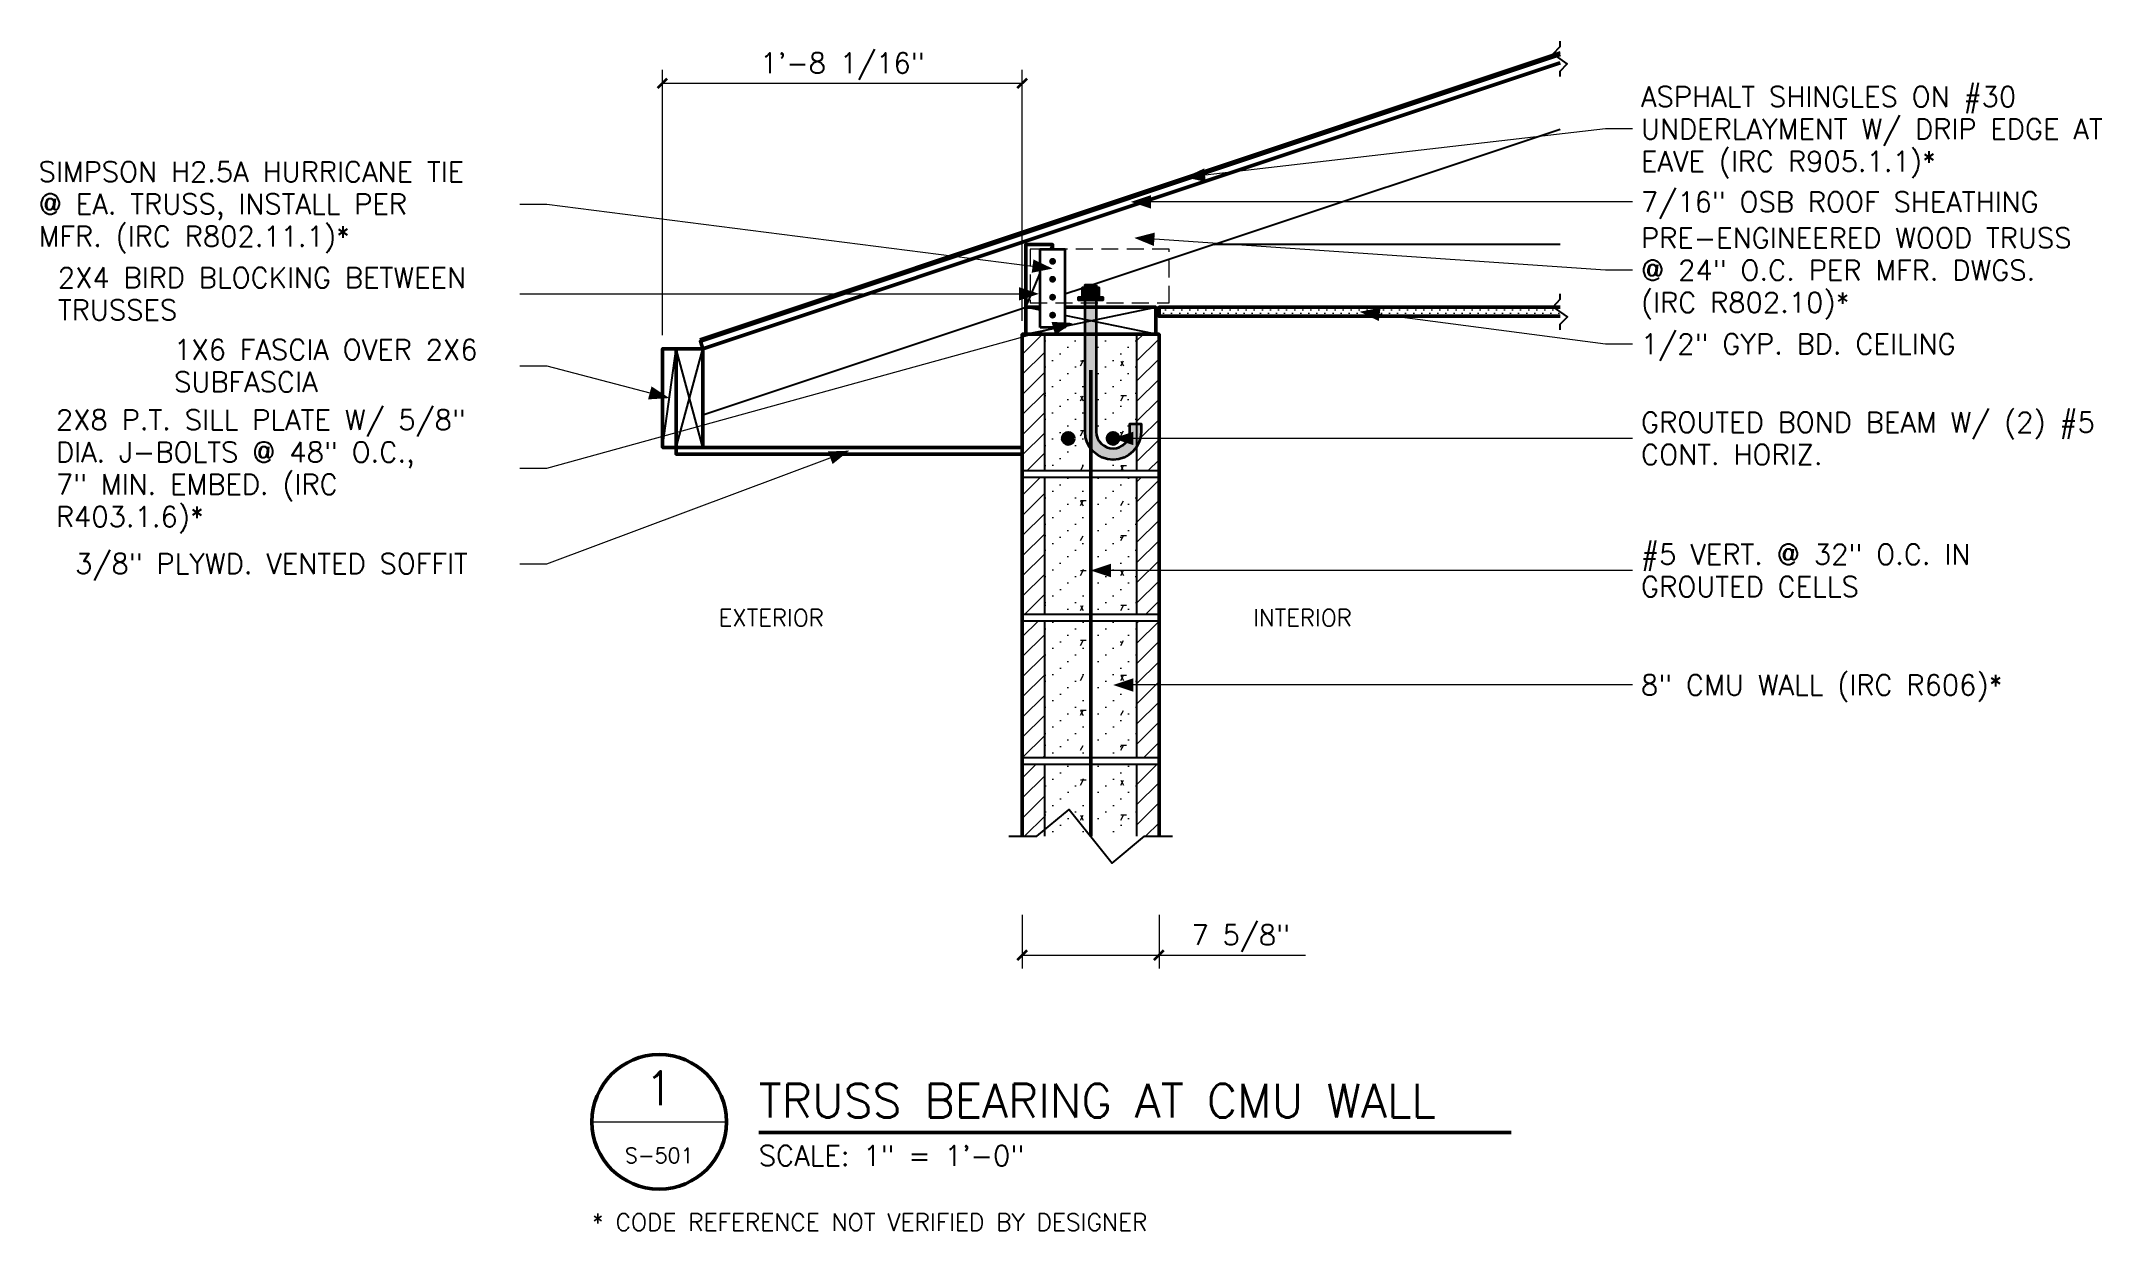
# Model space of a CAD drawing. Header units: inches. Extents: x -55 to 60, y -50 to 16.
import ezdxf
from ezdxf.enums import TextEntityAlignment as Align

# ---------------------------------------------------------------- set-up
doc = ezdxf.new("R2010")
doc.units = ezdxf.units.IN
doc.header["$MEASUREMENT"] = 0
doc.linetypes.add('DASHED', pattern=[1.417323, 0.944882, -0.472441])
for name, color, linetype, lineweight in [('S-ANNO-DIMS', 7, 'CONTINUOUS', 13), ('S-ANNO-NOTE', 7, 'CONTINUOUS', 18), ('S-ANNO-TTLB', 7, 'CONTINUOUS', 50), ('S-DETL-BRKL', 7, 'CONTINUOUS', 25), ('S-DETL-BYND', 7, 'CONTINUOUS', 25), ('S-DETL-CUT', 7, 'CONTINUOUS', 50), ('S-DETL-HIDN', 7, 'DASHED', 18), ('S-DETL-PATT', 7, 'CONTINUOUS', 9), ('S-DETL-REBR', 7, 'CONTINUOUS', 50), ('S-DETL-STL', 7, 'CONTINUOUS', 35)]:
    doc.layers.add(name, color=color, linetype=linetype, lineweight=lineweight)
doc.styles.add('KERF', font='romans.shx')
pattern_1 = [(45, (0, 0), (0, 1.125), [])]
pattern_2 = [(0, (0, 0), (0.8433, 0.7299), [0, -1.6875]), (0, (0.423, 0.36), (0.8433, 0.7299), [0, -1.6875]), (60, (0.99, 0.18), (2.25, 1.9485), [0.315, -4.185]), (180, (1.305, 0.45), (2.25, 1.9485), [0.315, -4.185]), (300, (0.99, 0.45), (2.25, 1.9485), [0.315, -4.185])]

msp = doc.modelspace()

# ---------------------------------------------------------------- hatches: boundary and pattern name
at = {"layer": 'S-ANNO-NOTE', "lineweight": 50}
for points in [[(9.071215, 8.743489), (10.231726, 8.499638), (10.145935, 9.244715)], [(6.059146, 7.377233), (7.184146, 7.002233), (7.184146, 7.752233)], [(6.241375, 5.369136), (7.338119, 4.918133), (7.389371, 5.66638)], [(1.6875, 3.65625), (0.619026, 4.170656), (0.524077, 3.426691)], [(0.9375, 2.25), (-0.1875, 2.625), (-0.1875, 1.875)], [(18.8125, 1.25), (19.8791, 0.73172), (19.976748, 1.475336)], [(2.8125, 0.625), (1.628269, 0.687017), (1.827905, -0.035926)], [(-19.6875, -3.560676), (-20.679849, -2.91145), (-20.870914, -3.636704)], [(5.0625, -5.8125), (6.1875, -6.1875), (6.1875, -5.4375)], [(-9.65625, -6.498176), (-10.841345, -6.540593), (-10.578876, -7.243167)], [(3.8125, -13.179245), (4.9375, -13.554245), (4.9375, -12.804245)], [(5.0625, -19.5625), (6.1875, -19.9375), (6.1875, -19.1875)]]:
    msp.add_hatch(color=256, dxfattribs=at).paths.add_polyline_path(points)
at = {"layer": 'S-DETL-PATT', "lineweight": 9}
h = msp.add_hatch(dxfattribs=at)
h.set_pattern_fill('KERF-SAND', color=256, style=0)
h.set_pattern_definition([(0, (0, 0), (0.22536, 0.38952), [0, -0.45]), (0, (0.11232, 0.1944), (0.22536, 0.38952), [0, -0.45])])
h.paths.add_polyline_path([(7.625, 1), (30, 1), (30, 1.5), (7.625, 1.5)])
h = msp.add_hatch(dxfattribs=at)
h.set_pattern_fill('ANSI31', color=256, style=0)
h.set_pattern_definition(pattern_1)
h.paths.add_polyline_path([(0, -7.625), (1.25, -7.625), (1.25, 0), (0, 0)])
h = msp.add_hatch(dxfattribs=at)
h.set_pattern_fill('KERF-CONC', color=256, style=0)
h.set_pattern_definition(pattern_2)
h.paths.add_polyline_path([(1.25, -7.625), (6.375, -7.625), (6.375, -6.276915), (6.326589, -6.355914), (6.167354, -6.542354), (5.980914, -6.701589), (5.77186, -6.829698), (5.545339, -6.923526), (5.306929, -6.980763), (5.0625, -7), (4.818071, -6.980763), (4.579661, -6.923526), (4.35314, -6.829698), (4.144086, -6.701589), (3.957646, -6.542354), (3.798411, -6.355914), (3.670302, -6.14686), (3.576474, -5.920339), (3.519237, -5.681929), (3.5, -5.4375), (3.5, 0), (1.25, 0)])
h.paths.add_polyline_path([(2.856154, -5.705619), (2.875, -5.8125), (2.856154, -5.919381), (2.801889, -6.013371), (2.71875, -6.083133), (2.616765, -6.120252), (2.508235, -6.120252), (2.40625, -6.083133), (2.323111, -6.013371), (2.268846, -5.919381), (2.25, -5.8125), (2.268846, -5.705619), (2.323111, -5.611629), (2.40625, -5.541867), (2.508235, -5.504748), (2.616765, -5.504748), (2.71875, -5.541867), (2.801889, -5.611629)], flags=0)
h = msp.add_hatch(dxfattribs=at)
h.set_pattern_fill('KERF-CONC', color=256, style=0)
h.set_pattern_definition(pattern_2)
h.paths.add_polyline_path([(6.375, -5), (6.375, 0), (4.125, 0), (4.125, -5.4375), (4.143014, -5.620397), (4.196363, -5.796266), (4.282997, -5.958347), (4.399587, -6.100413), (4.541653, -6.217003), (4.703734, -6.303637), (4.879603, -6.356986), (5.0625, -6.375), (5.245397, -6.356986), (5.421266, -6.303637), (5.583347, -6.217003), (5.725413, -6.100413), (5.842003, -5.958347), (5.928637, -5.796266), (5.981986, -5.620397), (6, -5.4375), (6, -5)])
h.paths.add_polyline_path([(5.356154, -5.705619), (5.375, -5.8125), (5.356154, -5.919381), (5.301889, -6.013371), (5.21875, -6.083133), (5.116765, -6.120252), (5.008235, -6.120252), (4.90625, -6.083133), (4.823111, -6.013371), (4.768846, -5.919381), (4.75, -5.8125), (4.768846, -5.705619), (4.823111, -5.611629), (4.90625, -5.541867), (5.008235, -5.504748), (5.116765, -5.504748), (5.21875, -5.541867), (5.301889, -5.611629)], flags=0)
h = msp.add_hatch(dxfattribs=at)
h.set_pattern_fill('ANSI31', color=256, style=0)
h.set_pattern_definition(pattern_1)
h.paths.add_polyline_path([(6.375, -7.625), (7.625, -7.625), (7.625, 0), (6.375, 0), (6.375, -5), (6.625, -5), (6.625, -5.4375), (6.605763, -5.681929), (6.548526, -5.920339), (6.454698, -6.14686), (6.375, -6.276915)])
h = msp.add_hatch(dxfattribs=at)
h.set_pattern_fill('ANSI31', color=256, style=0)
h.set_pattern_definition(pattern_1)
h.paths.add_polyline_path([(0, -15.625), (1.25, -15.625), (1.25, -8), (0, -8)])
h = msp.add_hatch(dxfattribs=at)
h.set_pattern_fill('KERF-CONC', color=256, style=0)
h.set_pattern_definition(pattern_2)
h.paths.add_polyline_path([(1.25, -15.625), (6.375, -15.625), (6.375, -8), (1.25, -8)])
h = msp.add_hatch(dxfattribs=at)
h.set_pattern_fill('ANSI31', color=256, style=0)
h.set_pattern_definition(pattern_1)
h.paths.add_polyline_path([(6.375, -15.625), (7.625, -15.625), (7.625, -8), (6.375, -8)])
h = msp.add_hatch(dxfattribs=at)
h.set_pattern_fill('ANSI31', color=256, style=0)
h.set_pattern_definition(pattern_1)
h.paths.add_polyline_path([(0, -23.625), (1.25, -23.625), (1.25, -16), (0, -16)])
h = msp.add_hatch(dxfattribs=at)
h.set_pattern_fill('KERF-CONC', color=256, style=0)
h.set_pattern_definition(pattern_2)
h.paths.add_polyline_path([(1.25, -23.625), (6.375, -23.625), (6.375, -16), (1.25, -16)])
h = msp.add_hatch(dxfattribs=at)
h.set_pattern_fill('ANSI31', color=256, style=0)
h.set_pattern_definition(pattern_1)
h.paths.add_polyline_path([(6.375, -23.625), (7.625, -23.625), (7.625, -16), (6.375, -16)])
h = msp.add_hatch(dxfattribs=at)
h.set_pattern_fill('ANSI31', color=256, style=0)
h.set_pattern_definition(pattern_1)
h.paths.add_polyline_path([(1.25, -28), (1.25, -24), (0, -24), (0, -28)])
h = msp.add_hatch(dxfattribs=at)
h.set_pattern_fill('KERF-CONC', color=256, style=0)
h.set_pattern_definition(pattern_2)
h.paths.add_polyline_path([(6.375, -28), (6.375, -24), (1.25, -24), (1.25, -28)])
h = msp.add_hatch(dxfattribs=at)
h.set_pattern_fill('ANSI31', color=256, style=0)
h.set_pattern_definition(pattern_1)
h.paths.add_polyline_path([(7.625, -28), (7.625, -24), (6.375, -24), (6.375, -28)])
at = {"layer": 'S-DETL-REBR', "lineweight": 50}
for points in [[(2.875, -5.8125, 1), (2.25, -5.8125, 1)], [(5.375, -5.8125, 1), (4.75, -5.8125, 1)]]:
    msp.add_hatch(color=256, dxfattribs=at).paths.add_polyline_path(points)
at = {"layer": 'S-DETL-STL', "lineweight": 50}
for points in [[(1.8795, 4.0625, 1), (1.4955, 4.0625, 1)], [(1.8795, 3.0625, 1), (1.4955, 3.0625, 1)], [(3.34375, 2.046875), (4.28125, 2.046875), (4.28125, 2.59375), (3.34375, 2.59375)], [(4.125, 2.75), (4.125, -5.4375, 1), (6, -5.4375), (6, -5), (6.625, -5), (6.625, -5.4375, -1), (3.5, -5.4375), (3.5, 2.75)], [(1.8795, 2.0625, 1), (1.4955, 2.0625, 1)], [(1.8795, 1.0625, 1), (1.4955, 1.0625, 1)], [(3.109375, 1.921875), (4.515625, 1.921875), (4.515625, 2.046875), (3.109375, 2.046875)]]:
    msp.add_hatch(color=256, dxfattribs=at).paths.add_polyline_path(points)

# ---------------------------------------------------------------- linework, layer by layer
at = {"layer": 'S-ANNO-DIMS', "lineweight": 13}
for points in [[(-20.0625, -0.060676), (-20.0625, 14.75)], [(-20.0625, 14), (0, 14)], [(0, 0.75), (0, 14.75)], [(0, -32.375), (0, -35.375)], [(7.625, -32.375), (7.625, -35.375)], [(0, -34.625), (7.625, -34.625)], [(7.625, -34.625), (15.794643, -34.625)]]:
    msp.add_lwpolyline(points, dxfattribs=at)
at = {"layer": 'S-ANNO-NOTE', "lineweight": 18}
for points in [[(34.02, 11.443489), (32.52, 11.443489), (10.188831, 8.872177)], [(-28.02, 7.25625), (-26.52, 7.25625), (0.571552, 3.798674)], [(34.02, 7.377233), (32.52, 7.377233), (7.184146, 7.377233)], [(34.02, 3.569136), (32.52, 3.569136), (7.363745, 5.292257)], [(-28.02, 2.25), (-26.52, 2.25), (-0.1875, 2.25)], [(-28.02, -7.475), (-26.52, -7.475), (1.728087, 0.325546)], [(34.02, -0.55), (32.52, -0.55), (19.927924, 1.103528)], [(-28.02, -1.760676), (-26.52, -1.760676), (-20.775381, -3.274077)], [(-28.02, -12.798176), (-26.52, -12.798176), (-10.710111, -6.89188)], [(34.02, -5.8125), (32.52, -5.8125), (6.1875, -5.8125)], [(34.02, -13.179245), (32.52, -13.179245), (4.9375, -13.179245)], [(34.02, -19.5625), (32.52, -19.5625), (6.1875, -19.5625)], [(-24, -43.925), (-16.5, -43.925)]]:
    msp.add_lwpolyline(points, dxfattribs=at)
at = {"layer": 'S-ANNO-TTLB', "lineweight": 50}
msp.add_lwpolyline([(-24, -43.925, 1), (-16.5, -43.925, 1)], format="xyb", close=True, dxfattribs=at)
msp.add_lwpolyline([(-14.7, -44.525), (27.264286, -44.525)], dxfattribs=at)
at = {"layer": 'S-DETL-BRKL', "lineweight": 25}
for points in [[(30, 14.376824), (30, 14.670999), (30.392233, 15.082844), (29.607767, 15.63197), (30, 16.043815), (30, 16.337989)], [(30, 0.25), (30, 0.55), (30.4, 0.97), (29.6, 1.53), (30, 1.95), (30, 2.25)], [(-0.75, -28), (0.8125, -28), (2.6125, -26.5), (5.0125, -29.5), (6.8125, -28), (8.375, -28)]]:
    msp.add_lwpolyline(points, dxfattribs=at)
at = {"layer": 'S-DETL-BYND', "lineweight": 25}
for points in [[(30, 5), (10.6875, 5), (30, 11.4375)], [(1.580357, 4.75), (1.6875, 5)], [(10.6875, 5), (3.9375, 2.75)], [(0.1875, 1.5), (1, 3.395833)], [(3.34375, 2.552083), (2.375, 2.229167)], [(3.5, 2.604167), (3.46875, 2.59375)], [(-17.8125, -4.5), (0.1875, 1.5)], [(1, 1.331897), (0.1875, 1.5)], [(2.375, 0.452586), (7.4375, 1.5)], [(4.28125, 2.046875), (3.34375, 2.046875)], [(7.4375, 1.5), (7.625, 1.5)], [(0.1875, 0), (2, 0.375)], [(1.25, -7.625), (1.25, 0)], [(7.4375, 0), (2.375, 1.047414)], [(6.375, 0), (6.375, -7.625)], [(-20.0625, -6.310676), (-19.3125, -0.810676)], [(-19.3125, -6.310676), (-17.8125, -0.810676)], [(-17.8125, -6.310676), (-19.3125, -0.810676)], [(7.625, -7.625), (6.375, -7.625), (1.25, -7.625), (0, -7.625)], [(1.25, -15.625), (1.25, -8), (0, -8)], [(6.375, -8), (1.25, -8)], [(7.625, -8), (6.375, -8), (6.375, -15.625)], [(7.625, -15.625), (6.375, -15.625), (1.25, -15.625), (0, -15.625)], [(1.25, -23.625), (1.25, -16), (0, -16)], [(6.375, -16), (1.25, -16)], [(7.625, -16), (6.375, -16), (6.375, -23.625)], [(7.625, -23.625), (6.375, -23.625), (1.25, -23.625), (0, -23.625)], [(1.25, -28), (1.25, -24), (0, -24)], [(6.375, -24), (1.25, -24)], [(7.625, -24), (6.375, -24), (6.375, -28)]]:
    msp.add_lwpolyline(points, dxfattribs=at)
at = {"layer": 'S-DETL-CUT', "lineweight": 35}
for points in [[(-17.990378, -0.277042), (30, 15.719751)], [(-20.327665, 13.734835), (-19.797335, 14.265165)], [(-0.265165, 13.734835), (0.265165, 14.265165)], [(-0.265165, -34.890165), (0.265165, -34.359835)], [(7.359835, -34.890165), (7.890165, -34.359835)]]:
    msp.add_lwpolyline(points, dxfattribs=at)
at = {"layer": 'S-DETL-CUT', "lineweight": 50}
for points in [[(30, 15.587989), (-17.95085, -0.395627), (-17.8125, -0.810676), (30, 15.126824)], [(1.6875, 4.75), (1.6875, 5), (0.1875, 5), (0.1875, 1.5)], [(1, 1.5), (0.1875, 1.5), (0.1875, 0)], [(7.4375, 0), (7.4375, 1.5), (2.375, 1.5)], [(30, 1.5), (7.625, 1.5), (7.625, 1), (30, 1)], [(7.625, -28), (7.625, -24), (7.625, -23.625), (7.625, -16), (7.625, -15.625), (7.625, -8), (7.625, -7.625), (7.625, 0), (6.375, 0), (1.25, 0), (0, 0), (0, -7.625), (0, -8), (0, -15.625), (0, -16), (0, -23.625), (0, -24), (0, -28)], [(-19.3125, -0.810676), (-20.0625, -0.810676), (-20.0625, -6.310676), (-19.3125, -6.310676)], [(-19.3125, -6.310676), (-19.3125, -6.685676), (0, -6.685676)], [(0, -6.310676), (-17.8125, -6.310676)]]:
    msp.add_lwpolyline(points, dxfattribs=at)
msp.add_lwpolyline([(-19.3125, -6.310676), (-17.8125, -6.310676), (-17.8125, -0.810676), (-19.3125, -0.810676)], close=True, dxfattribs=at)
at = {"layer": 'S-DETL-HIDN', "linetype": 'DASHED', "lineweight": 18}
msp.add_lwpolyline([(0.4375, 1.75), (8.1875, 1.75), (8.1875, 4.75), (0.4375, 4.75)], close=True, dxfattribs=at)
at = {"layer": 'S-DETL-REBR', "lineweight": 50}
msp.add_lwpolyline([(3.8125, -28), (3.8125, -2)], dxfattribs=at)
for points in [[(2.875, -5.8125, 1), (2.25, -5.8125, 1)], [(5.375, -5.8125, 1), (4.75, -5.8125, 1)]]:
    msp.add_lwpolyline(points, format="xyb", close=True, dxfattribs=at)
at = {"layer": 'S-DETL-STL', "lineweight": 35}
for points in [[(1, 0.375), (1, 4.75), (2.375, 4.75), (2.375, 0.375)], [(3.34375, 2.046875), (3.109375, 2.046875), (3.109375, 1.921875), (4.515625, 1.921875), (4.515625, 2.046875), (4.28125, 2.046875), (4.28125, 2.59375), (3.34375, 2.59375)]]:
    msp.add_lwpolyline(points, close=True, dxfattribs=at)
msp.add_lwpolyline([(4.125, 2.75), (4.125, -5.4375, 1), (6, -5.4375), (6, -5), (6.625, -5), (6.625, -5.4375, -1), (3.5, -5.4375), (3.5, 2.75)], format="xyb", close=True, dxfattribs=at)

# ---------------------------------------------------------------- texts
at = {"layer": 'S-ANNO-DIMS', "lineweight": 13, "style": 'KERF'}
for s, p in [('1\'-8 1/16"', (-10.03125, 14.5625)), ('7 5/8"', (12.178571, -34.0625))]:
    msp.add_text(s, height=1.125, dxfattribs=at).set_placement(p, align=Align.CENTER)
at = {"layer": 'S-ANNO-NOTE', "lineweight": 18, "style": 'KERF'}
for s, p in [('ASPHALT SHINGLES ON #30', (34.5, 12.680989)), ('UNDERLAYMENT W/ DRIP EDGE AT', (34.5, 10.880989)), ('EAVE (IRC R905.1.1)*', (34.5, 9.080989)), ('SIMPSON H2.5A HURRICANE TIE', (-54.857143, 8.49375)), ('7/16" OSB ROOF SHEATHING', (34.5, 6.814733)), ('@ EA. TRUSS, INSTALL PER', (-54.857143, 6.69375)), ('MFR. (IRC R802.11.1)*', (-54.857143, 4.89375)), ('PRE-ENGINEERED WOOD TRUSS', (34.5, 4.806636)), ('2X4 BIRD BLOCKING BETWEEN', (-53.785714, 2.5875)), ('@ 24" O.C. PER MFR. DWGS.', (34.5, 3.006636)), ('(IRC R802.10)*', (34.5, 1.206636)), ('TRUSSES', (-53.785714, 0.7875)), ('1/2" GYP. BD. CEILING', (34.5, -1.1125)), ('1X6 FASCIA OVER 2X6', (-47.303571, -1.423176)), ('SUBFASCIA', (-47.303571, -3.223176)), ('2X8 P.T. SILL PLATE W/ 5/8"', (-53.892857, -5.3375)), ('GROUTED BOND BEAM W/ (2) #5', (34.5, -5.475)), ('DIA. J-BOLTS @ 48" O.C.,', (-53.892857, -7.1375)), ('CONT. HORIZ.', (34.5, -7.275)), ('7" MIN. EMBED. (IRC', (-53.892857, -8.9375)), ('R403.1.6)*', (-53.892857, -10.7375)), ('3/8" PLYWD. VENTED SOFFIT', (-52.821429, -13.360676)), ('#5 VERT. @ 32" O.C. IN', (34.5, -12.841745)), ('GROUTED CELLS', (34.5, -14.641745)), ('8" CMU WALL (IRC R606)*', (34.5, -20.125))]:
    msp.add_text(s, height=1.125, dxfattribs=at).set_placement(p)
for s, p in [('EXTERIOR', (-14, -15.8125)), ('INTERIOR', (15.625, -15.8125))]:
    msp.add_text(s, height=0.9375, dxfattribs=at).set_placement(p, align=Align.MIDDLE_CENTER)
at = {"layer": 'S-ANNO-TTLB', "lineweight": 50, "style": 'KERF'}
msp.add_text('1', height=1.875, dxfattribs=at).set_placement((-20.25, -42.05), align=Align.MIDDLE_CENTER)
msp.add_text('TRUSS BEARING AT CMU WALL', height=1.875, dxfattribs=at).set_placement((-14.7, -43.685))
at = {"layer": 'S-ANNO-TTLB', "lineweight": 18, "style": 'KERF'}
msp.add_text('S-501', height=0.84375, dxfattribs=at).set_placement((-20.25, -45.8), align=Align.MIDDLE_CENTER)
for s, height, p in [('SCALE: 1" = 1\'-0"', 1.125, (-14.7, -46.37)), ('* CODE REFERENCE NOT VERIFIED BY DESIGNER', 0.95625, (-24, -50))]:
    msp.add_text(s, height=height, dxfattribs=at).set_placement(p)

doc.saveas('drawing.dxf')
